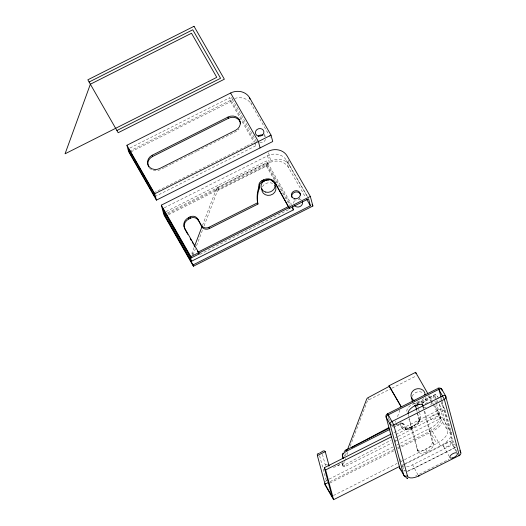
<?xml version="1.0" encoding="UTF-8"?>
<svg xmlns="http://www.w3.org/2000/svg" width="526" height="526" viewBox="0 0 526 526"><rect width="100%" height="100%" fill="white"/><g stroke="black" fill="none" stroke-linecap="round" stroke-linejoin="round"><path stroke-width="0.39" stroke-dasharray="2.63 1.97" d="M344.398 461.493L342.952 465.293L342.505 463.61L342.814 462.742M345.293 455.779L346.22 453.169M395.493 422.24L395.9 421.129M397.511 416.684L399.931 410.017M194.081 247.47L192.056 252.789L192.805 255.59L195.409 248.752M202.464 225.424L216.344 188.933A2.86 2.538 -15 0 1 217.764 187.42L265.663 163.284L290.017 205.771M196.566 245.708L202.635 229.744M204.081 225.943L217.093 191.734A2.86 2.538 -15 0 1 218.514 190.221L266.412 166.084L265.663 163.284M344.688 460.737L345.556 458.455M347.002 454.655L348.159 451.61M350.185 446.291L367.247 401.437A2.86 2.538 -15 0 1 368.66 399.924L391.16 388.582M325.469 481.849L326.271 480.58L328.441 479.482M417.203 403.876L435.219 394.566L436.718 395.138L439.618 400.154M415.698 404.356L416.191 404.053M342.465 463.597A1.387 1.269 -20.5 0 0 344.431 464.997L391.061 440.104M395.296 437.842L397.419 436.712M398.123 436.33L439.992 414.81L434.713 405.605M129.981 148.003L229.658 97.777L254.932 141.875M129.35 151.264L232.288 99.401L231.716 97.277M131.007 151.823L230.684 101.603L229.658 97.777M164.493 167.551L160.121 169.76A8.541 7.568 -15 0 1 149.555 168.103M165.223 167.183L171.062 164.244M171.792 163.875L190.024 154.69M190.754 154.322L196.586 151.383M197.316 151.015L235.977 131.539A8.541 7.568 -15 0 0 239.034 129.041M153.796 192.832L246.142 146.307M246.872 145.932L252.736 142.98M154.822 196.658L255.958 145.695L255.143 142.638M164.322 207.803L267.57 155.775A14.235 12.617 -15 0 1 286.532 160.43L307.309 196.678M166.025 211.59L266.557 160.936L291.568 204.561M167.544 212.905L270.739 160.903A14.235 12.617 -15 0 1 289.701 165.559L307.605 196.79M167.656 214.049L269.443 162.764A14.235 12.617 -15 0 1 288.406 167.419L305.514 197.27M168.544 214.759L267.602 164.842L266.557 160.936M199.86 254.374L290.036 208.94M391.883 388.221L416.559 375.788M421.464 403.126L436.869 395.368L437.29 396.926M391.936 426.915L394.848 425.449M395.578 425.08L397.761 423.976M393.586 427.48L398.708 424.942A5.694 2.571 -29.8 0 1 404.428 424.909L405.454 428.736A2.847 2.525 -15 0 0 401.66 427.809L400.634 423.976A2.847 1.282 -29.8 0 0 399.07 423.509M394.007 432.596L441.682 408.57L438.829 403.593M395.993 434.483L445.108 409.734L440.006 400.838M401.66 427.809A8.541 3.853 -29.8 0 0 410.267 427.809L411.917 426.98A11.388 5.135 -29.8 0 0 420.662 416.783L419.643 412.989M337.547 465.595L339.244 464.991A5.694 2.571 -29.8 0 0 342.301 462.854M333.366 467.292A8.541 3.853 -29.8 0 0 337.685 465.826L339.263 465.03L338.803 464.267M342.926 465.286A1.381 1.223 -15 0 0 344.872 466.654L391.798 443.023M395.467 441.176L398.399 439.697M399.129 439.328L440.919 418.275L439.992 414.81M329.164 479.114L392.922 446.995M396.545 445.167L430.597 428.013A11.388 5.135 -29.8 0 0 439.341 417.815L436.008 405.382M330.17 481.586L393.875 449.487M397.538 447.639L399.734 446.535M400.47 446.166L429.755 431.405A14.235 6.424 -29.8 0 0 440.689 418.663L436.869 404.402M329.736 483.118L394.145 450.664M397.801 448.823L432.201 431.491A14.235 6.424 -29.8 0 0 443.135 418.749L439.171 403.942M333.438 495.518L397.15 463.419M400.805 461.578L403.738 460.099M404.468 459.731L436.685 443.497A14.235 6.424 -29.8 0 0 447.626 430.755L441.682 408.57M402.383 465.037L404.573 463.932M405.309 463.557L440.44 445.857A14.235 6.424 -29.8 0 0 451.374 433.115L445.108 409.734M402.028 465.747L403.495 465.004M404.231 464.636L452.597 440.262L441.886 400.273M406.651 466.799A11.388 5.135 -29.8 0 0 412.588 464.813L453.044 444.431A2.847 2.525 -15 0 1 454.918 444.122M407.288 471.618L455.661 447.245M419.426 474.176L449.046 459.257M416.677 403.804L435.554 394.546M400.043 422.878L402.725 423.193L404.218 424.489M406.657 429.735L407.426 429.814L406.065 429.518M395.789 424.732L412.252 428.789M430.748 419.307L430.61 419.163M411.917 426.98L411.897 426.639L412.857 427.947L411.214 428.775A5.694 2.571 -29.8 0 1 405.454 428.736L404.869 428.585L406.065 428.762L405.046 428.585C410.628 428.611 415.455 425.074 418.67 421.03L418.466 421.372L419.15 419.61M405.414 428.808L405.658 429.157M398.143 424.035L398.708 424.942M436.383 399.326L434.746 396.479L435.173 398.064M436.79 400.036L438.421 402.883M451.374 433.115L443.135 418.749A2.847 2.525 -15 0 0 439.341 417.815M429.032 395.69L434.305 404.895M427.927 395.611L430.768 400.569M431.175 401.279L432.799 404.113M433.207 404.816L440.919 418.275M440.689 418.663L447.626 430.755M452.597 440.262L455.634 445.555M456.923 451.873L453.077 444.555L441.616 401.785M250.869 102.636L251.25 104.049L268.681 134.459M269.088 135.169L270.305 137.286M443.569 446.502L449.184 456.285M440.44 445.857L430.597 428.013M429.755 431.405L436.685 443.497M413.416 403.652L413.811 404.343M422.865 406.776L432.273 441.879L433.536 444.082A8.541 3.853 -29.8 0 1 426.974 451.729A8.541 3.853 -29.8 0 1 418.361 451.729L409.373 418.183M420.662 416.783A2.847 2.525 -15 0 0 419.4 420.261L419.459 420.622L416.651 410.024M232.288 99.401L256.464 141.573M267.602 164.842L290.595 204.949M230.684 101.603L253.92 142.138M254.328 142.848L255.958 145.695M266.412 166.084L275.749 182.371M408.945 419.097L417.098 449.526A8.541 3.853 -29.8 0 0 425.712 449.526L426.974 451.729M417.098 449.526L418.486 452.058M417.223 449.855L417.854 450.953M417.986 474.906L412.588 464.813M402.41 466.404L405.059 471.033M451.032 442.353A4.274 1.926 -29.8 0 1 446.173 446.968A4.274 1.926 -29.8 0 1 444.7 443.964A4.274 1.926 -29.8 0 1 451.032 442.353L456.483 451.867M438.421 414.6A4.53 2.045 -29.8 0 1 433.266 419.492A4.53 2.045 -29.8 0 1 431.701 416.309A4.53 2.045 -29.8 0 1 438.421 414.6L438.526 414.843M342.479 464.346L342.906 465.944M441.255 397.919L441.676 399.49M440.768 398.629L441.406 400.996M436.021 401.233L436.659 403.613M433.417 395.71L434.529 399.852M434.903 401.233L435.272 402.62M423.292 405.855L423.917 408.196M424.758 411.319L433.536 444.082M417.815 406.157L418.426 408.432M418.63 409.195L419.439 412.233M417.309 412.752L419.209 419.84M408.327 414.284L409.169 417.401M389.635 419.478L390.055 421.05M395.098 439.868L395.933 443.004M400.352 459.468L401.187 462.61M388.306 417.033L389.155 420.215M368.055 397.663L368.66 399.924M288.32 160.404L289.701 165.559M286.532 160.43L288.406 167.419M264.486 133.92L265.242 136.753M268.569 152.803L270.739 160.903M267.57 155.775L269.443 162.764M344.471 454.885L344.885 456.417M344.438 465.01L344.878 466.661M322.412 454.227L325.259 464.859A11.388 5.135 -29.8 0 0 325.574 465.556M319.604 455.707L326.271 480.58M217.757 187.42L218.507 190.221M216.344 188.933L217.093 191.734M410.267 427.809L410.254 427.467L411.214 428.775L412.838 427.908A8.541 3.853 -29.8 0 0 419.4 420.261M193.259 254.334A1.381 1.223 -15 0 1 192.023 252.782M262.448 186.769A7.121 6.305 -15 0 1 273.599 184.047M234.695 98.421A14.235 12.617 -15 0 1 251.25 104.049M265.498 139.337A4.274 3.787 -15 0 1 259.607 142.309M263.855 135.524A4.274 3.787 -15 0 1 265.15 136.826M293.607 203.207A4.53 4.011 -15 0 1 295.395 199.939M299.077 199.019A4.53 4.011 -15 0 1 301.102 199.847M300.103 197.822A4.53 4.011 -15 0 1 293.219 199.17M400.634 423.976A2.847 2.525 -15 0 1 404.428 424.909M422.306 403.606A4.53 2.045 -29.8 0 1 427.027 399.898A4.53 2.045 -29.8 0 1 430.261 401.075M431.392 402.351A4.53 2.045 -29.8 0 1 430.492 405.007M426.165 407.44A4.53 2.045 -29.8 0 1 423.575 406.914M425.205 403.843A4.53 2.045 -29.8 0 1 428.118 402.206M325.259 464.859A2.847 2.525 -15 0 1 327.415 464.603M328.888 466.963A11.388 5.135 -29.8 0 1 328.316 466.924M432.273 441.879A8.541 3.853 -29.8 0 1 425.712 449.526M406.854 411.299A8.541 3.853 -29.8 0 1 412.732 404.021A8.541 3.853 -29.8 0 1 421.714 403.021M455.864 447.1A2.847 1.282 -29.8 0 1 454.648 447.909L414.192 468.291A14.235 6.424 -29.8 0 1 403.744 470.882M416.842 475.451A14.235 6.424 -29.8 0 1 415.652 475.958M403.633 466.799A11.388 5.135 -29.8 0 1 402.305 466.325M423.746 398.452A7.121 6.305 -15 0 1 417.223 401.377M425.896 397.15A7.121 6.305 -15 0 1 422.016 403.593M415.941 404.027A7.121 6.305 -15 0 1 414.14 403.067M412.154 396.433A7.121 6.305 -15 0 1 423.568 393.093M419.189 419.261L419.163 420.202L419.189 419.261M419.459 421.024L419.4 421.484L419.459 421.024M410.254 427.467L409.576 427.802L410.287 427.467M402.883 423.91L402.469 423.871L403.83 424.166L402.883 423.91"/><path stroke-width="0.79" d="M325.075 483.138L325.298 485.242L333.583 499.7L399.451 466.509M184.994 229.441L184.646 228.146A8.541 7.568 -15 0 1 188.44 217.705L190.024 216.909A5.694 5.05 -15 0 1 197.605 218.77L201.754 226.693A5.694 5.05 -15 0 0 209.335 228.554L257.937 204.068L257.589 202.773A38.076 33.743 -15 0 1 258.49 188.308L259.035 186.664A5.694 5.05 -15 0 1 261.968 180.655L263.618 179.826A8.541 7.568 -15 0 1 274.993 182.621L289.405 208.454L308.532 198.815L310.406 205.797L193.049 264.933L193.397 266.228L312.898 206.014L310.327 196.435L287.137 155.979A14.235 12.617 -15 0 0 268.175 151.33L161.318 205.166L163.888 214.746L193.397 266.228M257.937 204.068A38.076 33.743 -15 0 1 258.831 189.603L259.377 187.96A5.694 5.05 -15 0 1 262.316 181.95L263.96 181.122A8.541 7.568 -15 0 1 268.733 180.109M194.37 246.707L202.175 226.187M347.462 449.691L366.648 399.201A2.86 2.472 -22.2 0 1 368.055 397.663L389.273 386.327L389.036 385.729L415.632 372.323L427.816 393.566M351.592 447.481L353.367 446.535M353.959 446.219L356.319 444.957M356.911 444.641L359.271 443.385M359.856 443.07L365.175 440.229M365.761 439.914L388.786 427.618M89.098 82.017L192.766 29.778L220.572 78.282L116.904 130.52M126.911 145.261L230.579 93.03A14.235 12.617 -15 0 1 249.541 97.678L271.028 135.156L272.738 141.527L156.426 200.136L128.62 151.633L126.911 145.261L154.716 193.765L156.426 200.136M129.541 152.566L128.515 148.74L153.796 192.832L154.822 196.658L129.541 152.566L131.007 151.823M148.74 166.966L148.398 165.69A8.541 7.568 -15 0 1 152.192 155.255L228.047 117.035A8.541 7.568 -15 0 1 239.429 119.823L239.771 121.098M148.431 166.354A8.541 7.568 -15 0 1 152.533 156.531L228.389 118.311A8.541 7.568 -15 0 1 240.632 123.801M154.716 193.765L271.028 135.156M184.685 228.83A8.541 7.568 -15 0 1 188.788 219L190.373 218.205A5.694 5.05 -15 0 1 197.954 220.065M197.605 218.77L201.405 225.398A5.694 5.05 -15 0 0 208.993 227.258L257.589 202.773M198.381 251.941L288.55 206.508M198.71 252.677L199.058 253.973L191.181 257.944L190.833 256.649L198.71 252.677L184.646 228.146M289.057 207.152L310.327 196.435M198.447 253.295L289.438 207.448M191.425 261.271L190.373 257.365L164.559 212.333L165.605 216.239L191.425 261.271L293.416 209.874L292.581 206.751M405.829 477.121A14.235 6.424 -29.8 0 1 403.633 474.906L399.845 468.291L386.183 417.322A2.847 2.525 -15 0 1 387.452 413.844L437.29 388.734M459.869 450.65L460.625 451.972A2.847 2.525 -15 0 1 459.362 455.45L418.906 475.839A11.388 5.135 -29.8 0 1 407.426 475.839A2.847 2.525 -15 0 1 403.633 474.906L389.976 423.936L386.183 417.322A2.847 1.282 -29.8 0 1 388.372 414.777L438.94 389.293A2.847 1.282 -29.8 0 1 441.814 389.293L445.607 395.907L460.625 451.972A2.847 1.282 -29.8 0 1 460.5 452.702M319.683 453.017C321.228 452.774 323.746 449.23 325.272 451.643L317.375 455.575L325.344 485.327M416.467 409.274L415.599 406.085L419.268 404.238M389.023 428.381L346.042 450.039L346.029 449.697L346.989 451.006M389.963 429.347L346.969 450.966A5.694 2.571 -29.8 0 0 342.59 456.062L343.208 458.363L342.59 456.062A2.847 2.525 -15 0 1 343.208 453.024M328.704 482.322L325.048 484.17L331.978 496.261L324.325 467.706L391.068 434.075M333.583 499.7L325.614 469.948L391.594 436.698M318.98 453.373L317.296 454.05L317.395 455.615M406.302 477.792L407.433 478.213M406.96 478.081L407.716 478.292M458.981 455.391L459.376 455.792L444.306 399.267L438.046 388.03L438.02 388.366A2.847 2.525 -15 0 1 441.814 389.293L442.234 390.871M418.525 475.78L418.92 476.175L418.906 475.839M389.273 386.327L401.134 406.683L389.036 385.729M407.426 475.839L393.731 424.745L387.471 413.508L387.452 413.844M312.082 204.594L312.898 206.014M306.737 199.407L310.406 205.797M422.345 404.205L423.292 405.855A8.541 3.853 -29.8 0 0 414.679 405.855A8.541 3.853 -29.8 0 0 408.123 413.502M415.599 406.085L415.336 405.29M414.363 405.309L414.679 405.855M230.579 93.03L258.384 141.527L260.094 147.898M292.614 208.467L293.416 209.874M274.993 182.621L289.405 208.454M324.325 467.706L325.614 469.948M185.395 230.138L187.808 234.346M190.215 238.554L191.425 240.658M192.227 242.059L193.029 243.459M193.831 244.86L194.64 246.26M197.454 251.172L199.058 253.973M161.318 205.166L190.833 256.649M191.181 257.944L162.856 208.539L164.73 215.529L193.049 264.933M438.94 389.293L441.044 397.137M415.632 372.323L416.007 373.71M422.24 404.435L422.654 405.993M388.372 414.777L388.793 416.342M249.541 97.678L249.922 99.098M263.618 179.826L263.96 181.122M261.968 180.655L262.316 181.95M259.035 186.664L259.377 187.96M258.49 188.308L258.831 189.603M325.252 451.604L329.072 465.826M228.047 117.035L228.389 118.311M208.993 227.258L209.335 228.554M201.405 225.398L201.754 226.693M190.024 216.909L190.373 218.205M188.44 217.705L188.788 219M152.192 155.255L152.533 156.531M274.894 185.369A7.121 6.305 -15 0 1 270.417 195.159A7.121 6.305 -15 0 1 261.863 188.689M258.2 136.365A4.274 3.787 -15 0 1 262.698 135.05M239.429 119.823A8.541 7.568 -15 0 1 235.635 130.264L159.779 168.484A8.541 7.568 -15 0 1 148.398 165.69M272.027 180.918A8.541 7.568 -15 0 1 275.341 183.916M302.417 201.629A4.53 4.011 -15 0 1 299.912 206.58A4.53 4.011 -15 0 1 294.271 205.318M291.897 197.349A4.53 4.011 -15 0 1 295.185 192.115A4.53 4.011 -15 0 1 300.642 195.008M328.408 465.063A2.847 2.525 -15 0 1 329.052 465.786M344.195 451.512A2.847 1.282 -29.8 0 1 345.858 450.138M401.358 470.191A14.235 6.424 -29.8 0 1 399.845 468.291A2.847 2.525 -15 0 1 399.688 466.358M414.475 400.7A7.121 6.305 -15 0 1 411.411 393.165A7.121 6.305 -15 0 1 419.34 388.707A7.121 6.305 -15 0 1 425.1 394.724M412.535 401.266A7.121 6.305 -15 0 1 411.838 397.728M424.87 394.415A7.121 6.305 -15 0 1 425.179 394.894M90.36 84.219L65.066 153.796L216.778 77.348L191.503 33.256L90.36 84.219M194.028 26.3L87.835 79.807L118.166 132.723L224.365 79.209L194.028 26.3M442.734 395.907L392.166 421.392A2.847 1.282 -29.8 0 0 389.976 423.936A2.847 2.525 -15 0 0 393.77 424.87L444.338 399.385A2.847 2.525 -15 0 0 445.607 395.907A2.847 1.282 -29.8 0 0 442.734 395.907M265.715 192.102A7.121 6.305 -15 0 0 275.013 184.435A7.121 6.305 -15 0 0 263.467 181.404A7.121 6.305 -15 0 0 265.715 192.102M258.24 136.037A4.274 3.787 -15 0 0 263.822 131.441A4.274 3.787 -15 0 0 256.892 129.62A4.274 3.787 -15 0 0 258.24 136.037M294.382 198.591A4.53 4.011 -15 0 0 300.293 193.713A4.53 4.011 -15 0 0 292.949 191.786A4.53 4.011 -15 0 0 294.382 198.591M452.492 457.988A4.274 1.926 -29.8 0 0 457.357 453.379A4.274 1.926 -29.8 0 0 451.019 454.99A4.274 1.926 -29.8 0 0 452.492 457.988"/></g></svg>
